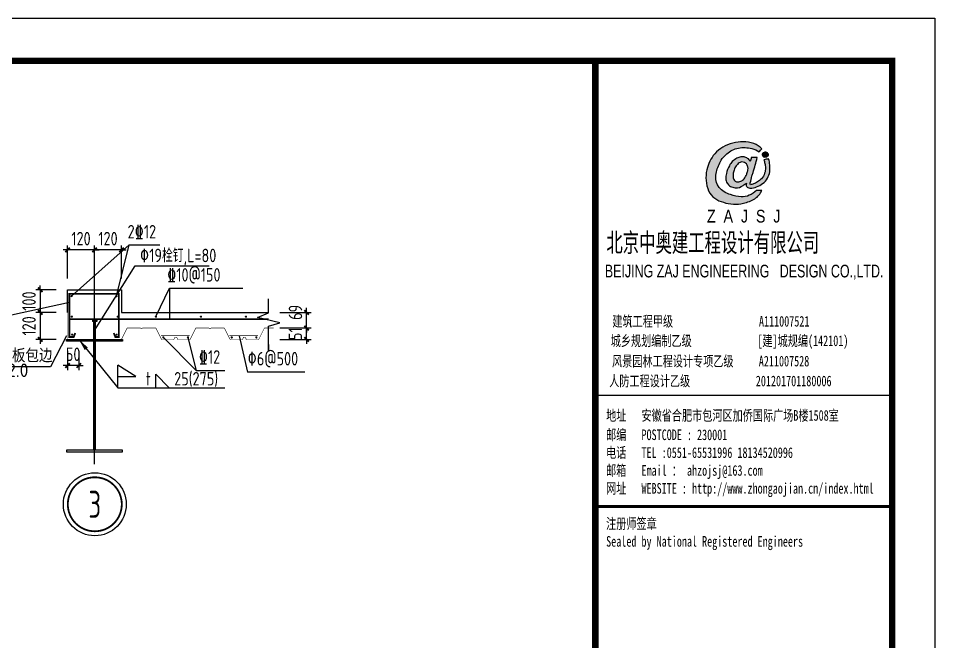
# Model space of a CAD drawing. Extents: x 180850 to 1399066, y 48356 to 327880.
# Drawn here: x 641056 to 671607, y 199607 to 220382 of the extents above; entities that cross this region are included whole.
import ezdxf
from ezdxf.enums import TextEntityAlignment as Align

# ---------------------------------------------------------------- set-up
doc = ezdxf.new("R2010")
doc.units = 0
doc.header["$LTSCALE"] = 1000
for name, color, linetype in [('AXIS', 3, 'Continuous'), ('GL', 150, 'Continuous'), ('Gzd', 1, 'Continuous'), ('PUB_DIM', 3, 'Continuous'), ('PUB_TITLE', 4, 'Continuous'), ('PZ', 202, 'Continuous'), ('S', 2, 'Continuous'), ('TEXT', 7, 'Continuous'), ('THIN', 7, 'Continuous'), ('WELD', 7, 'Continuous'), ('YCX', 90, 'Continuous'), ('图签', 3, 'Continuous'), ('引出线', 3, 'Continuous')]:
    doc.layers.add(name, color=color, linetype=linetype)
doc.styles.add('_gyy_title_Arial', font='arial.ttf', dxfattribs={"width": 0.7})
doc.styles.add('_gyy_title_ST', font='', dxfattribs={"width": 0.8})
doc.styles.add('HZ', font='txt.shx', dxfattribs={"width": 0.8, "bigfont": '000hztxt.shx'})
doc.styles.get("Standard").update_dxf_attribs({"font": 'gbenor.shx', "bigfont": 'gbcbig.shx'})
doc.styles.add('TSSD_Dimension', font='Tssdeng.shx', dxfattribs={"width": 0.8, "bigfont": 'hztxt.shx'})
doc.styles.add('TSSD_Label', font='tssdeng.shx', dxfattribs={"width": 0.7, "bigfont": 'hztxt.shx'})
doc.styles.add('TSSD_Norm', font='tssdeng.shx', dxfattribs={"bigfont": 'hztxt.shx'})
doc.styles.add('TSSD_Num', font='Tssdeng.shx', dxfattribs={"width": 0.7, "bigfont": 'hztxt.shx'})
doc.styles.get('_gyy_title_ST').set_extended_font_data('SimSun')
doc.dimstyles.new('TSSD_20_150', dxfattribs={"dimtxt": 450, "dimasz": 150, "dimexe": 150, "dimexo": 375, "dimgap": 150, "dimtad": 1, "dimdec": 0, "dimlfac": 0.133333, "dimzin": 0, "dimdsep": 46, "dimtxsty": 'TSSD_Dimension', "dimblk": 'ARCHTICK', "dimcen": 0, "dimdle": 150, "dimclrt": 7, "dimadec": 0, "dimazin": 0, "dimtfac": 1, "dimtdec": 0, "dimtix": 1, "dimtmove": 2, "dimatfit": 3, "dimfxl": 1, "dimtolj": 1, "dimtzin": 0, "dimarcsym": 0})
doc.dimstyles.new('TSSD_LEADER_STYLE_400.0', dxfattribs={"dimtxt": 1200, "dimasz": 400, "dimexe": 400, "dimexo": 1000, "dimgap": 0.09, "dimtad": 0, "dimtih": 1, "dimtoh": 1, "dimdec": 4, "dimzin": 0, "dimdsep": 46, "dimtxsty": 'Standard', "dimcen": 0.09, "dimdle": 400, "dimclrt": 7, "dimadec": 0, "dimazin": 0, "dimtfac": 1, "dimtdec": 4, "dimtofl": 0, "dimtmove": 0, "dimatfit": 3, "dimfxl": 1, "dimtolj": 1, "dimtzin": 0, "dimarcsym": 0})

# ---------------------------------------------------------------- blocks, each defined once
blk = doc.blocks.new('_ArchTick')
at = {"color": 0, "linetype": 'ByBlock', "const_width": 0.4}
blk.add_lwpolyline([(-0.5, -0.5), (0.5, 0.5)], dxfattribs=at)
blk = doc.blocks.new('*D158')
at = {"layer": 'AXIS', "color": 0, "lineweight": -2, "transparency": 16777216}
for p, q in [((642697, 212665), (642547, 212665)), ((642697, 211708), (642697, 212815)), ((643597, 212665), (642697, 212665)), ((643597, 211708), (643597, 212815)), ((643597, 212665), (643747, 212665))]:
    blk.add_line(p, q, dxfattribs=at)
at = {"layer": 'Defpoints', "color": 0, "transparency": 16777216}
for p in [(642697, 212665), (642697, 211333), (643597, 211333)]:
    blk.add_point(p, dxfattribs=at)
at = {"layer": 'AXIS', "color": 0, "lineweight": -2, "transparency": 16777216, "xscale": 150, "yscale": 150, "zscale": 150}
blk.add_blockref('_ArchTick', (642697, 212665), dxfattribs=at)
at = {"layer": 'AXIS', "color": 0, "lineweight": -2, "transparency": 16777216, "xscale": 150, "yscale": 150, "zscale": 150, "rotation": 180}
blk.add_blockref('_ArchTick', (643597, 212665), dxfattribs=at)
at = {"layer": 'AXIS', "color": 7, "transparency": 16777216, "insert": (643147, 213040), "char_height": 450, "attachment_point": 5, "style": 'TSSD_Dimension'}
blk.add_mtext('\\A1;120', dxfattribs=at)
blk = doc.blocks.new('ts_idx2')
at = {"color": 0, "linetype": 'ByBlock', "lineweight": -2, "const_width": 0.0333}
blk.add_lwpolyline([(-0.5, 0, 1), (0.5, 0, 1)], format="xyb", close=True, dxfattribs=at)
at = {"color": 0, "linetype": 'ByBlock', "lineweight": -2}
blk.add_circle((0, 0), 0.583, dxfattribs=at)
at = {"color": 0, "linetype": 'ByBlock', "lineweight": -2, "style": 'TSSD_Num', "width": 0.7}
blk.add_attdef('A', text='', height=0.5, dxfattribs=at).set_placement((0, 0), align=Align.MIDDLE_CENTER)
blk = doc.blocks.new('*D159')
at = {"layer": 'AXIS', "color": 0, "lineweight": -2, "transparency": 16777216}
for p, q in [((642322, 210583), (641637, 210583)), ((641787, 210583), (641787, 210733)), ((641787, 210583), (641787, 209680)), ((642322, 209680), (641637, 209680)), ((641787, 209680), (641787, 209530))]:
    blk.add_line(p, q, dxfattribs=at)
at = {"layer": 'Defpoints', "color": 0, "transparency": 16777216}
for p in [(642697, 210583), (641787, 209680), (642697, 209680)]:
    blk.add_point(p, dxfattribs=at)
at = {"layer": 'AXIS', "color": 0, "lineweight": -2, "transparency": 16777216, "xscale": 150, "yscale": 150, "zscale": 150}
for p, rotation in [((641787, 210583), 270), ((641787, 209680), 90)]:
    blk.add_blockref('_ArchTick', p, dxfattribs=dict(at, rotation=rotation))
at = {"layer": 'AXIS', "color": 7, "transparency": 16777216, "insert": (641412, 210131), "char_height": 450, "attachment_point": 5, "rotation": 90, "style": 'TSSD_Dimension'}
blk.add_mtext('\\A1;120', dxfattribs=at)
blk = doc.blocks.new('*D160')
at = {"layer": 'AXIS', "color": 0, "lineweight": -2, "transparency": 16777216}
for p, q in [((641787, 211333), (641787, 211483)), ((642322, 211333), (641637, 211333)), ((641787, 211333), (641787, 210583)), ((642322, 210583), (641637, 210583)), ((641787, 210583), (641787, 210433))]:
    blk.add_line(p, q, dxfattribs=at)
at = {"layer": 'Defpoints', "color": 0, "transparency": 16777216}
for p in [(642697, 211333), (641787, 210583), (642697, 210583)]:
    blk.add_point(p, dxfattribs=at)
at = {"layer": 'AXIS', "color": 0, "lineweight": -2, "transparency": 16777216, "xscale": 150, "yscale": 150, "zscale": 150}
for p, rotation in [((641787, 211333), 270), ((641787, 210583), 90)]:
    blk.add_blockref('_ArchTick', p, dxfattribs=dict(at, rotation=rotation))
at = {"layer": 'AXIS', "color": 7, "transparency": 16777216, "insert": (641412, 210958), "char_height": 450, "attachment_point": 5, "rotation": 90, "style": 'TSSD_Dimension'}
blk.add_mtext('\\A1;100', dxfattribs=at)
blk = doc.blocks.new('_WELD004')
at = {"color": 0, "linetype": 'ByBlock'}
for p, q in [((0, 1), (1, 0)), ((0, 0), (0, 1))]:
    blk.add_line(p, q, dxfattribs=at)
blk = doc.blocks.new('_WELD001')
at = {"linetype": 'ByBlock'}
h = blk.add_hatch(color=0, dxfattribs=at)
h.paths.add_polyline_path([(0.8, 0.5), (0, 1), (0, 0.5)], flags=16)
edge = h.paths.add_edge_path()
edge.add_line((0.8, 0.5), (0, 1))
edge.add_line((0, 0.5), (0.8, 0.5))
edge.add_line((0, 0), (0, 1))
at = {"color": 0, "linetype": 'ByBlock'}
for p, q in [((0, 0), (0, 1)), ((0.8, 0.5), (0, 1)), ((0, 0.5), (0.8, 0.5))]:
    blk.add_line(p, q, dxfattribs=at)
blk = doc.blocks.new('*D161')
at = {"layer": 'AXIS', "color": 0, "lineweight": -2, "transparency": 16777216}
for p, q in [((650666, 210062), (650666, 210212)), ((649777, 210062), (650816, 210062)), ((650666, 209680), (650666, 210062)), ((649777, 209680), (650816, 209680)), ((650666, 209680), (650666, 209530))]:
    blk.add_line(p, q, dxfattribs=at)
at = {"layer": 'Defpoints', "color": 0, "transparency": 16777216}
for p in [(649402, 210062), (650666, 210062), (649402, 209680)]:
    blk.add_point(p, dxfattribs=at)
at = {"layer": 'AXIS', "color": 0, "lineweight": -2, "transparency": 16777216, "xscale": 150, "yscale": 150, "zscale": 150}
for p, rotation in [((650666, 210062), 270), ((650666, 209680), 90)]:
    blk.add_blockref('_ArchTick', p, dxfattribs=dict(at, rotation=rotation))
at = {"layer": 'AXIS', "color": 7, "transparency": 16777216, "insert": (650291, 209871), "char_height": 450, "attachment_point": 5, "rotation": 90, "style": 'TSSD_Dimension'}
blk.add_mtext('\\A1;51', dxfattribs=at)
blk = doc.blocks.new('*D162')
at = {"layer": 'AXIS', "color": 0, "lineweight": -2, "transparency": 16777216}
for p, q in [((649777, 210583), (650816, 210583)), ((650666, 210583), (650666, 210733)), ((650666, 210062), (650666, 210583)), ((649777, 210062), (650816, 210062)), ((650666, 210062), (650666, 209912))]:
    blk.add_line(p, q, dxfattribs=at)
at = {"layer": 'Defpoints', "color": 0, "transparency": 16777216}
for p in [(649402, 210583), (650666, 210583), (649402, 210062)]:
    blk.add_point(p, dxfattribs=at)
at = {"layer": 'AXIS', "color": 0, "lineweight": -2, "transparency": 16777216, "xscale": 150, "yscale": 150, "zscale": 150}
for p, rotation in [((650666, 210583), 270), ((650666, 210062), 90)]:
    blk.add_blockref('_ArchTick', p, dxfattribs=dict(at, rotation=rotation))
at = {"layer": 'AXIS', "color": 7, "transparency": 16777216, "insert": (650296, 210583), "char_height": 450, "attachment_point": 5, "rotation": 90, "style": 'TSSD_Dimension'}
blk.add_mtext('\\A1;69', dxfattribs=at)
blk = doc.blocks.new('*D163')
at = {"layer": 'AXIS', "color": 0, "lineweight": -2, "transparency": 16777216}
for p, q in [((642697, 209305), (642697, 208660)), ((643072, 209305), (643072, 208660)), ((642697, 208810), (642547, 208810)), ((643072, 208810), (642697, 208810)), ((643072, 208810), (643222, 208810))]:
    blk.add_line(p, q, dxfattribs=at)
at = {"layer": 'Defpoints', "color": 0, "transparency": 16777216}
for p in [(642697, 209680), (643072, 209680), (642697, 208810)]:
    blk.add_point(p, dxfattribs=at)
at = {"layer": 'AXIS', "color": 0, "lineweight": -2, "transparency": 16777216, "xscale": 150, "yscale": 150, "zscale": 150}
blk.add_blockref('_ArchTick', (642697, 208810), dxfattribs=at)
at = {"layer": 'AXIS', "color": 0, "lineweight": -2, "transparency": 16777216, "xscale": 150, "yscale": 150, "zscale": 150, "rotation": 180}
blk.add_blockref('_ArchTick', (643072, 208810), dxfattribs=at)
at = {"layer": 'AXIS', "color": 7, "transparency": 16777216, "insert": (642885, 209185), "char_height": 450, "attachment_point": 5, "style": 'TSSD_Dimension'}
blk.add_mtext('\\A1;50', dxfattribs=at)
blk = doc.blocks.new('*D164')
at = {"layer": 'AXIS', "color": 0, "lineweight": -2, "transparency": 16777216}
for p, q in [((643597, 212665), (643447, 212665)), ((643597, 211708), (643597, 212815)), ((644497, 212665), (643597, 212665)), ((644497, 211708), (644497, 212815)), ((644497, 212665), (644647, 212665))]:
    blk.add_line(p, q, dxfattribs=at)
at = {"layer": 'Defpoints', "color": 0, "transparency": 16777216}
for p in [(643597, 212665), (643597, 211333), (644497, 211333)]:
    blk.add_point(p, dxfattribs=at)
at = {"layer": 'AXIS', "color": 0, "lineweight": -2, "transparency": 16777216, "xscale": 150, "yscale": 150, "zscale": 150}
blk.add_blockref('_ArchTick', (643597, 212665), dxfattribs=at)
at = {"layer": 'AXIS', "color": 0, "lineweight": -2, "transparency": 16777216, "xscale": 150, "yscale": 150, "zscale": 150, "rotation": 180}
blk.add_blockref('_ArchTick', (644497, 212665), dxfattribs=at)
at = {"layer": 'AXIS', "color": 7, "transparency": 16777216, "insert": (644047, 213040), "char_height": 450, "attachment_point": 5, "style": 'TSSD_Dimension'}
blk.add_mtext('\\A1;120', dxfattribs=at)
blk = doc.blocks.new('dd')
at = {"layer": '图签'}
h = blk.add_hatch(color=5, dxfattribs=at)
h.set_gradient(color1=(0, 0, 255), color2=(36, 36, 255), one_color=1, tint=0.57)
h.paths.add_polyline_path([(452, 1270, -0.093206), (531, 1562, -0.136321), (716, 1807, -0.161039), (988, 1948, -0.108591), (1307, 1935, -0.049497), (1479, 1861, 0.062627), (1539, 1932, 0.094388), (1351, 2056, 0.136326), (854, 2062, 0.161722), (430, 1810, 0.133661), (243, 1435, 0.158414), (286, 937, 0.22517), (632, 669, 0.138663), (1107, 646, 0.074676), (1375, 753, 0.125344), (1543, 944, 0.006312), (1413, 948, -0.090385), (1244, 833, -0.096745), (1053, 797, -0.073845), (803, 850, -0.140868), (530, 1020, -0.160753)])
h = blk.add_hatch(color=5, dxfattribs=at)
h.set_gradient(color1=(0, 0, 255), color2=(36, 36, 255), one_color=1, tint=0.57)
h.paths.add_polyline_path([(1306, 1289, 0.011169), (1334, 1370, 0.005807), (1431, 1724, 0.01105), (1292, 1724, 0.016796), (1267, 1634, 0.125943), (1203, 1704, 0.083806), (1120, 1739, 0.082879), (1047, 1739, -0.008503), (952, 1710, 0.060057), (844, 1628, 0.086078), (774, 1532, 0.099424), (705, 1347, 0.12153), (690, 1225, 0.102644), (719, 1122, 0.056648), (797, 1042, 0.092914), (913, 1013, 0.194578), (1098, 1064, -0.002562), (1175, 1122, 0.064354), (1167, 1068, 0.172385), (1207, 1017, 0.105458), (1300, 1002, 0.086567), (1454, 1046, 0.047674), (1592, 1136, 0.166359), (1692, 1274, 0.096748), (1728, 1431, 0.03151), (1728, 1548, 0.041815), (1700, 1691, 0.007654), (1588, 1673, -0.009919), (1610, 1585, -0.068269), (1624, 1482, -0.105336), (1605, 1352, -0.14652), (1528, 1223, -0.070486), (1434, 1151, -0.077937), (1341, 1103, -0.127098), (1272, 1084, -0.114215), (1267, 1129, -0.007609)])
h.paths.add_polyline_path([(865, 1245, -0.099994), (863, 1328, -0.050974), (888, 1427, -0.120527), (938, 1529, -0.043888), (1002, 1595, -0.08446), (1063, 1619, -0.147309), (1127, 1607, -0.037474), (1177, 1572, -0.06931), (1209, 1507, -0.067662), (1213, 1431, -0.02676), (1211, 1413, 0.017209), (1183, 1329, -0.048815), (1120, 1223, -0.139096), (1046, 1163, -0.097991), (944, 1153, -0.085394), (909, 1169, -0.149141)], flags=16)
h = blk.add_hatch(color=1, dxfattribs=at)
h.set_gradient(color1=(255, 0, 0), color2=(255, 0, 0), tint=0.57)
h.paths.add_polyline_path([(1557, 1818, 0.386553), (1564, 1757, 0.170676), (1604, 1736, 0.082224), (1657, 1743, 0.087509), (1686, 1766, 0.264235), (1694, 1804, 0.244333), (1636, 1850, 0.30271)])
blk.add_lwpolyline([(1539, 1932, 0.094388), (1351, 2056, 0.136326), (854, 2062, 0.161722), (430, 1810, 0.133661), (243, 1435, 0.158414), (286, 937, 0.22517), (632, 669, 0.138663), (1107, 646, 0.074676), (1375, 753, 0.125344), (1543, 944, 0.006312), (1413, 948, -0.090385), (1244, 833, -0.096745), (1053, 797, -0.073845), (803, 850, -0.140868), (530, 1020, -0.160753), (452, 1270, -0.093206), (531, 1562, -0.136321), (716, 1807, -0.161039), (988, 1948, -0.108591), (1307, 1935, -0.049497), (1479, 1861, 0.062627)], format="xyb", close=True, dxfattribs=at)
for points in [[(1431, 1724, 0.011041), (1292, 1724, 0.016796), (1267, 1634, 0.125943), (1203, 1704, 0.083806), (1120, 1739, 0.082879), (1047, 1739, -0.008503), (952, 1710, 0.060057), (844, 1628, 0.086078), (774, 1532, 0.099424), (705, 1347, 0.12153), (690, 1225, 0.102644), (719, 1122, 0.056648), (797, 1042, 0.092914), (913, 1013, 0.194578), (1098, 1064, -0.002562), (1175, 1122, 0.064354), (1167, 1068, 0.172385), (1207, 1017, 0.105458), (1300, 1002, 0.086567), (1454, 1046, 0.047674), (1592, 1136, 0.166359), (1692, 1274, 0.096748), (1728, 1431, 0.03151), (1728, 1548, 0.041815), (1700, 1691, 0.007654), (1588, 1673, -0.009919), (1610, 1585, -0.068269), (1624, 1482, -0.105336), (1605, 1352, -0.14652), (1528, 1223, -0.070486), (1434, 1151, -0.077937), (1341, 1103, -0.127098), (1272, 1084, -0.114215), (1267, 1129, -0.007609), (1306, 1289, 0.011169), (1334, 1370, 0.005782), (1430, 1722, 0.069025)], [(1694, 1804, 0.243958), (1636, 1850, 0.303117), (1557, 1818, 0.386553), (1564, 1757, 0.170676), (1604, 1736, 0.082224), (1657, 1743, 0.087509), (1686, 1766, 0.264235), (1694, 1804, -7.823139)], [(1213, 1431, 0.067662), (1209, 1507, 0.06931), (1177, 1572, 0.037474), (1127, 1607, 0.147309), (1063, 1619, 0.08446), (1002, 1595, 0.043888), (938, 1529, 0.120527), (888, 1427, 0.050974), (863, 1328, 0.099994), (865, 1245, 0.149141), (909, 1169, 0.085394), (944, 1153, 0.097991), (1046, 1163, 0.139096), (1120, 1223, 0.048815), (1183, 1329, -0.017209), (1211, 1413, 0.02676), (1213, 1431, 0.441273)]]:
    blk.add_lwpolyline(points, format="xyb", dxfattribs=at)
at = {"insert": (246, 492), "char_height": 300, "width": 8000, "attachment_point": 1, "style": 'HZ'}
blk.add_mtext('{\\fArial|b0|i0|c0|p32;Z  A  J  S  J}', dxfattribs=at)

msp = doc.modelspace()

# ---------------------------------------------------------------- linework, layer by layer
at = {"layer": 'AXIS'}
msp.add_line((643597.06, 205519.69), (643597.06, 212111.21), dxfattribs=at)
at = {"layer": 'GL'}
for points in [[(642659.56, 209679.63), (644534.56, 209679.63), (644534.56, 209619.63), (642659.56, 209619.63)], [(643574.56, 209619.63), (643619.56, 209619.63), (643619.56, 205989.63), (643574.56, 205989.63)], [(642659.56, 205929.63), (644534.56, 205929.63), (644534.56, 205989.63), (642659.56, 205989.63)]]:
    msp.add_lwpolyline(points, close=True, dxfattribs=at)
at = {"layer": 'Gzd'}
for points, const_width in [([(644406.01, 209760.45), (644406.01, 211203.04), (642758.16, 211203.04), (642758.16, 209760.45), (642902.04, 209760.45), (642956.43, 209892.96)], 60), ([(649401.57, 210357.99), (642758.16, 210357.99)], 60), ([(644435.95, 209760.45), (644292.07, 209760.45), (644237.68, 209892.96)], 60), ([(645810.85, 209805.3), (646766, 209805.3)], 30), ([(648091.82, 209805.29), (649046.96, 209805.29)], 30)]:
    msp.add_lwpolyline(points, dxfattribs=dict(at, const_width=const_width))
at = {"layer": 'Gzd', "const_width": 37.5}
for points in [[(642814.16, 211125.91, 1), (642851.66, 211125.91, 1)], [(644346.21, 211122.8, -1), (644308.71, 211122.8, -1)], [(642820.92, 210439.01, 1), (642858.42, 210439.01, 1)], [(644350.63, 210439.01, 1), (644388.13, 210439.01, 1)], [(645625.63, 210439.01, 1), (645663.13, 210439.01, 1)], [(647125.63, 210439.01, 1), (647163.13, 210439.01, 1)], [(648625.63, 210439.01, 1), (648663.13, 210439.01, 1)], [(642833.54, 209838.11, 1), (642871.04, 209838.11, 1)], [(644315.06, 209838.11, 1), (644352.56, 209838.11, 1)], [(645872.55, 209746.92, 1), (645910.05, 209746.92, 1)], [(646729.89, 209746.92, -1), (646692.39, 209746.92, -1)], [(648153.51, 209746.9, 1), (648191.01, 209746.9, 1)], [(649010.85, 209746.9, -1), (648973.35, 209746.9, -1)]]:
    msp.add_lwpolyline(points, format="xyb", close=True, dxfattribs=at)
at = {"layer": 'PUB_DIM'}
msp.add_lwpolyline([(649401.57, 209505.84), (649401.57, 209315.39), (649401.57, 210118.58), (649776.57, 210238.58), (649027.51, 210416.05), (649401.57, 210562.58), (649401.57, 210582.99), (649401.57, 211032.99)], dxfattribs=at)
at = {"layer": 'PUB_TITLE'}
msp.add_line((660293.81, 207821.84), (670192.79, 207821.84), dxfattribs=at)
msp.add_lwpolyline([(552677.75, 220381.89), (671606.93, 220381.89), (671606.93, 136381.97), (552677.75, 136381.97)], close=True, dxfattribs=at)
at = {"layer": 'PUB_TITLE', "const_width": 212.12}
for points in [[(556213.1, 137796.11), (556213.1, 218967.75), (670192.79, 218967.75), (670192.79, 137796.11)], [(660293.81, 218967.75), (670192.79, 218967.75), (670192.79, 137796.11), (660293.81, 137796.11)]]:
    msp.add_lwpolyline(points, close=True, dxfattribs=at)
at = {"layer": 'PUB_TITLE', "const_width": 98.99}
msp.add_lwpolyline([(660293.81, 204116.19), (670192.79, 204116.19)], dxfattribs=at)
at = {"layer": 'PZ'}
for p, q in [((643524.96, 210322.16), (643524.96, 210281.87)), ((643524.96, 210322.16), (643669.15, 210322.16)), ((643669.15, 210281.87), (643524.96, 210281.87)), ((643569.73, 209679.63), (643569.73, 210281.87)), ((643624.38, 209679.63), (643624.38, 210281.87)), ((643669.15, 210322.16), (643669.15, 210281.87)), ((643569.73, 209679.63), (643624.38, 209679.63))]:
    msp.add_line(p, q, dxfattribs=at)
at = {"layer": 'S', "const_width": 15}
msp.add_lwpolyline([(643072.06, 209679.63), (642697.06, 209679.63), (642697.06, 211332.99)], dxfattribs=at)
at = {"layer": 'S', "const_width": 18.75}
msp.add_lwpolyline([(643496.81, 209679.63), (644480.63, 209679.63, 0.28407904), (644500.75, 209692.07), (644679.57, 210049.69, -0.28407904), (644699.69, 210062.13), (645114.33, 210062.13, -0.14996431), (645126.94, 210058.26), (645162.03, 210034.49), (645197.12, 210058.26, -0.14996431), (645209.74, 210062.13), (645624.38, 210062.13, -0.28407904), (645644.5, 210049.69), (645823.32, 209692.07, 0.28407904), (645843.44, 209679.63), (646229.55, 209679.63, 0.32316506), (646250.9, 209695.04), (646260.45, 209723.81, -0.32316506), (646303.16, 209754.63), (646308.41, 209754.63, -0.32316506), (646351.12, 209723.81), (646360.67, 209695.04, 0.32316506), (646382.02, 209679.63), (646768.13, 209679.63, 0.28407904), (646788.25, 209692.07), (646967.07, 210049.69, -0.28407904), (646987.19, 210062.13), (647401.83, 210062.13, -0.14996431), (647414.44, 210058.26), (647449.53, 210034.49), (647484.62, 210058.26, -0.14996431), (647497.24, 210062.13), (647911.88, 210062.13, -0.28407904), (647932, 210049.69), (648110.82, 209692.07, 0.28407904), (648130.94, 209679.63), (648517.05, 209679.63, 0.32316506), (648538.4, 209695.04), (648547.95, 209723.81, -0.32316506), (648590.66, 209754.63), (648595.91, 209754.63, -0.32316506), (648638.62, 209723.81), (648648.17, 209695.04, 0.32316506), (648669.52, 209679.63), (649055.63, 209679.63, 0.28407904), (649075.75, 209692.07), (649254.57, 210049.69, -0.28407904), (649274.69, 210062.13), (649568.64, 210062.13)], format="xyb", dxfattribs=at)
at = {"layer": 'THIN'}
for p, q in [((642697.06, 211332.99), (644497.06, 211332.99)), ((642697.06, 210582.99), (642697.06, 211332.99)), ((644497.06, 211332.99), (644497.06, 210582.99)), ((644497.06, 210582.99), (649401.57, 210582.99))]:
    msp.add_line(p, q, dxfattribs=at)
at = {"layer": 'WELD'}
msp.add_line((644370.6, 208070.38), (647941.53, 208070.38), dxfattribs=at)
at = {"layer": 'YCX'}
for p, q in [((644756.62, 212833.93), (642832.91, 211125.91)), ((644327.46, 211122.8), (644756.62, 212833.93)), ((644756.62, 212833.93), (645775.51, 212833.93)), ((643597.06, 209980.75), (644954.68, 212128.62)), ((644954.68, 212128.62), (647424.38, 212128.62)), ((642758.16, 210912.9), (640828.97, 210492.15)), ((642659.56, 209802.92), (642126.6, 208768.06)), ((642126.6, 208768.06), (640385.5, 208768.06))]:
    msp.add_line(p, q, dxfattribs=at)
at = {"layer": '引出线'}
for p, q in [((645644.38, 210439.01), (646100.84, 211387.62)), ((646100.84, 211387.62), (646100.84, 210357.99)), ((646100.84, 211387.62), (648540.98, 211387.62)), ((646981.84, 208649.68), (645891.3, 209746.92)), ((646711.14, 209746.92), (646981.84, 208649.68)), ((648416.41, 209805.29), (648691.48, 208593.39)), ((646981.84, 208649.68), (647936.85, 208649.68)), ((650606.93, 208593.39), (648691.48, 208593.39))]:
    msp.add_line(p, q, dxfattribs=at)

# ---------------------------------------------------------------- block references
at = {"layer": 'THIN'}
ref = msp.add_blockref('ts_idx2', (643606.23, 204185.75), dxfattribs=dict(at, xscale=1800, yscale=1800, zscale=1800))
ref.add_attrib('2', '3', dxfattribs={"height": 900, "style": 'TSSD_Num', "width": 0.7}).set_placement((643606.23, 204185.75), align=Align.MIDDLE_CENTER)
at = {"layer": 'WELD'}
for name, p, xscale, yscale, zscale in [('_WELD001', (644370.6, 208070.38), 749.9999999999998, 749.9999999999998, 749.9999999999998), ('_WELD004', (645635.44, 208070.38), 449.9999999999999, 449.9999999999999, 449.9999999999999)]:
    msp.add_blockref(name, p, dxfattribs=dict(at, xscale=xscale, yscale=yscale, zscale=zscale))
at = {"layer": '图签', "xscale": 1.414139999943435, "yscale": 1.414139999943435, "zscale": 1.414139999943435}
msp.add_blockref('dd', (663667.38, 213305.02), dxfattribs=at)

# ---------------------------------------------------------------- texts
at = {"color": 1, "insert": (660662.01, 213244.05), "char_height": 718.1993, "width": 9393.6358, "attachment_point": 1, "style": 'HZ'}
msp.add_mtext('北京中奥建工程设计有限公司', dxfattribs=at)
at = {"layer": 'PUB_TITLE', "width": 0.7}
for s, height, style, p in [('BEIJING ZAJ ENGINEERING   DESIGN CO.,LTD.', 424.2416, '_gyy_title_Arial', (665254.89, 211746.83)), ('建筑工程甲级                 A111007521             ', 353.5346, '_gyy_title_ST', (665240.68, 210108.51)), ('城乡规划编制乙级             [建]城规编(142101)', 353.5346, '_gyy_title_ST', (664768.59, 209459.89)), ('风景园林工程设计专项乙级     A211007528           ', 353.5346, '_gyy_title_ST', (665064.69, 208781.7)), ('人防工程设计乙级             201201701180006', 353.5346, '_gyy_title_ST', (664461.81, 208120.07))]:
    msp.add_text(s, height=height, dxfattribs=dict(at, style=style)).set_placement(p, align=Align.CENTER)
at = {"layer": 'PUB_TITLE', "style": '_gyy_title_ST', "width": 0.7}
for s, height, p in [('地址   安徽省合肥市包河区加侨国际广场B楼1508室', 353.5346, (660651.64, 206971.5)), ('邮编   POSTCODE : 230001', 353.5346, (660651.64, 206325.74)), ('电话   TEL :0551-65531996 18134520996', 353.5346, (660651.64, 205731.8)), ('邮箱   Email ： ahzojsj@163.com', 353.5346, (660651.64, 205137.86)), ('网址   WEBSITE : http://www.zhongaojian.cn/index.html', 353.5346, (660651.64, 204540.43)), ('注册师签章', 353.535, (660651.64, 203366.69)), ('Sealed by National Registered Engineers', 353.5346, (660653.56, 202772.76))]:
    msp.add_text(s, height=height, dxfattribs=at).set_placement(p)
at = {"layer": 'TEXT', "style": 'TSSD_Norm', "width": 0.8}
for s, p in [('2%%13212', (644699.75, 212910.49)), ('%%13210@150', (646016.43, 211472.49)), ('%%13212', (647072.31, 208734.55)), ('%%1306@500', (648700.68, 208678.26))]:
    msp.add_text(s, height=450, dxfattribs=at).set_placement(p, align=Align.BOTTOM_LEFT)
at = {"layer": 'TEXT'}
for s, style, width, p in [('%%13019栓钉,L=80', 'TSSD_Norm', 0.8, (645112.08, 212253.49)), ('t', 'TSSD_Label', 0.7, (645313.51, 208145.38)), ('25(275)', 'TSSD_Norm', 0.8, (646252.77, 208145.38))]:
    msp.add_text(s, height=450, dxfattribs=dict(at, style=style, width=width)).set_placement(p)
at = {"layer": 'TEXT', "style": 'TSSD_Norm'}
for s, p in [('钢板包边', (640394.47, 208779.88)), ('t=2.0', (640169.47, 208292.04))]:
    msp.add_text(s, height=450, dxfattribs=at).set_placement(p, align=Align.BOTTOM_LEFT)

# ---------------------------------------------------------------- dimensions: what is measured, and where the dimension line sits
at = {"layer": 'AXIS'}
for base, p1, p2, picture, middle in [((642697.06, 212665.1), (643597.06, 211332.99), (642697.06, 211332.99), '*D158', (643147.06, 213040.1)), ((643597.06, 212665.1), (644497.06, 211332.99), (643597.06, 211332.99), '*D164', (644047.06, 213040.1))]:
    dim = msp.add_linear_dim(base=base, p1=p1, p2=p2, dimstyle='TSSD_20_150', dxfattribs=at)
    dim.commit()
    dim.dimension.update_dxf_attribs({"geometry": picture, "text_midpoint": middle})
for base, p1, p2, angle, picture, middle in [((641786.88, 210582.99), (642697.06, 211332.99), (642697.06, 210582.99), 90, '*D160', (641411.88, 210957.99)), ((641786.88, 209679.63), (642697.06, 210582.99), (642697.06, 209679.63), 90, '*D159', (641411.88, 210131.31)), ((650666.24, 210062.13), (649401.57, 209679.63), (649401.57, 210062.13), 90, '*D161', (650291.24, 209870.88)), ((642697.06, 208810.09), (643072.06, 209679.63), (642697.06, 209679.63), 180, '*D163', (642884.56, 209185.09))]:
    dim = msp.add_linear_dim(base=base, p1=p1, p2=p2, angle=angle, dimstyle='TSSD_20_150', dxfattribs=at)
    dim.commit()
    dim.dimension.update_dxf_attribs({"geometry": picture, "text_midpoint": middle})
dim = msp.add_linear_dim(base=(650666.24, 210582.99), p1=(649401.57, 210062.13), p2=(649401.57, 210582.99), angle=90, dimstyle='TSSD_20_150', dxfattribs=at)
dim.commit()
dim.dimension.update_dxf_attribs({"geometry": '*D162', "text_midpoint": (650296.4, 210582.99), "dimtype": 160})

# ---------------------------------------------------------------- leaders
at = {"layer": 'WELD'}
msp.add_leader([(643072.06, 209679.63), (644370.6, 208070.38)], dimstyle='TSSD_LEADER_STYLE_400.0', dxfattribs=at)

doc.saveas('drawing.dxf')
